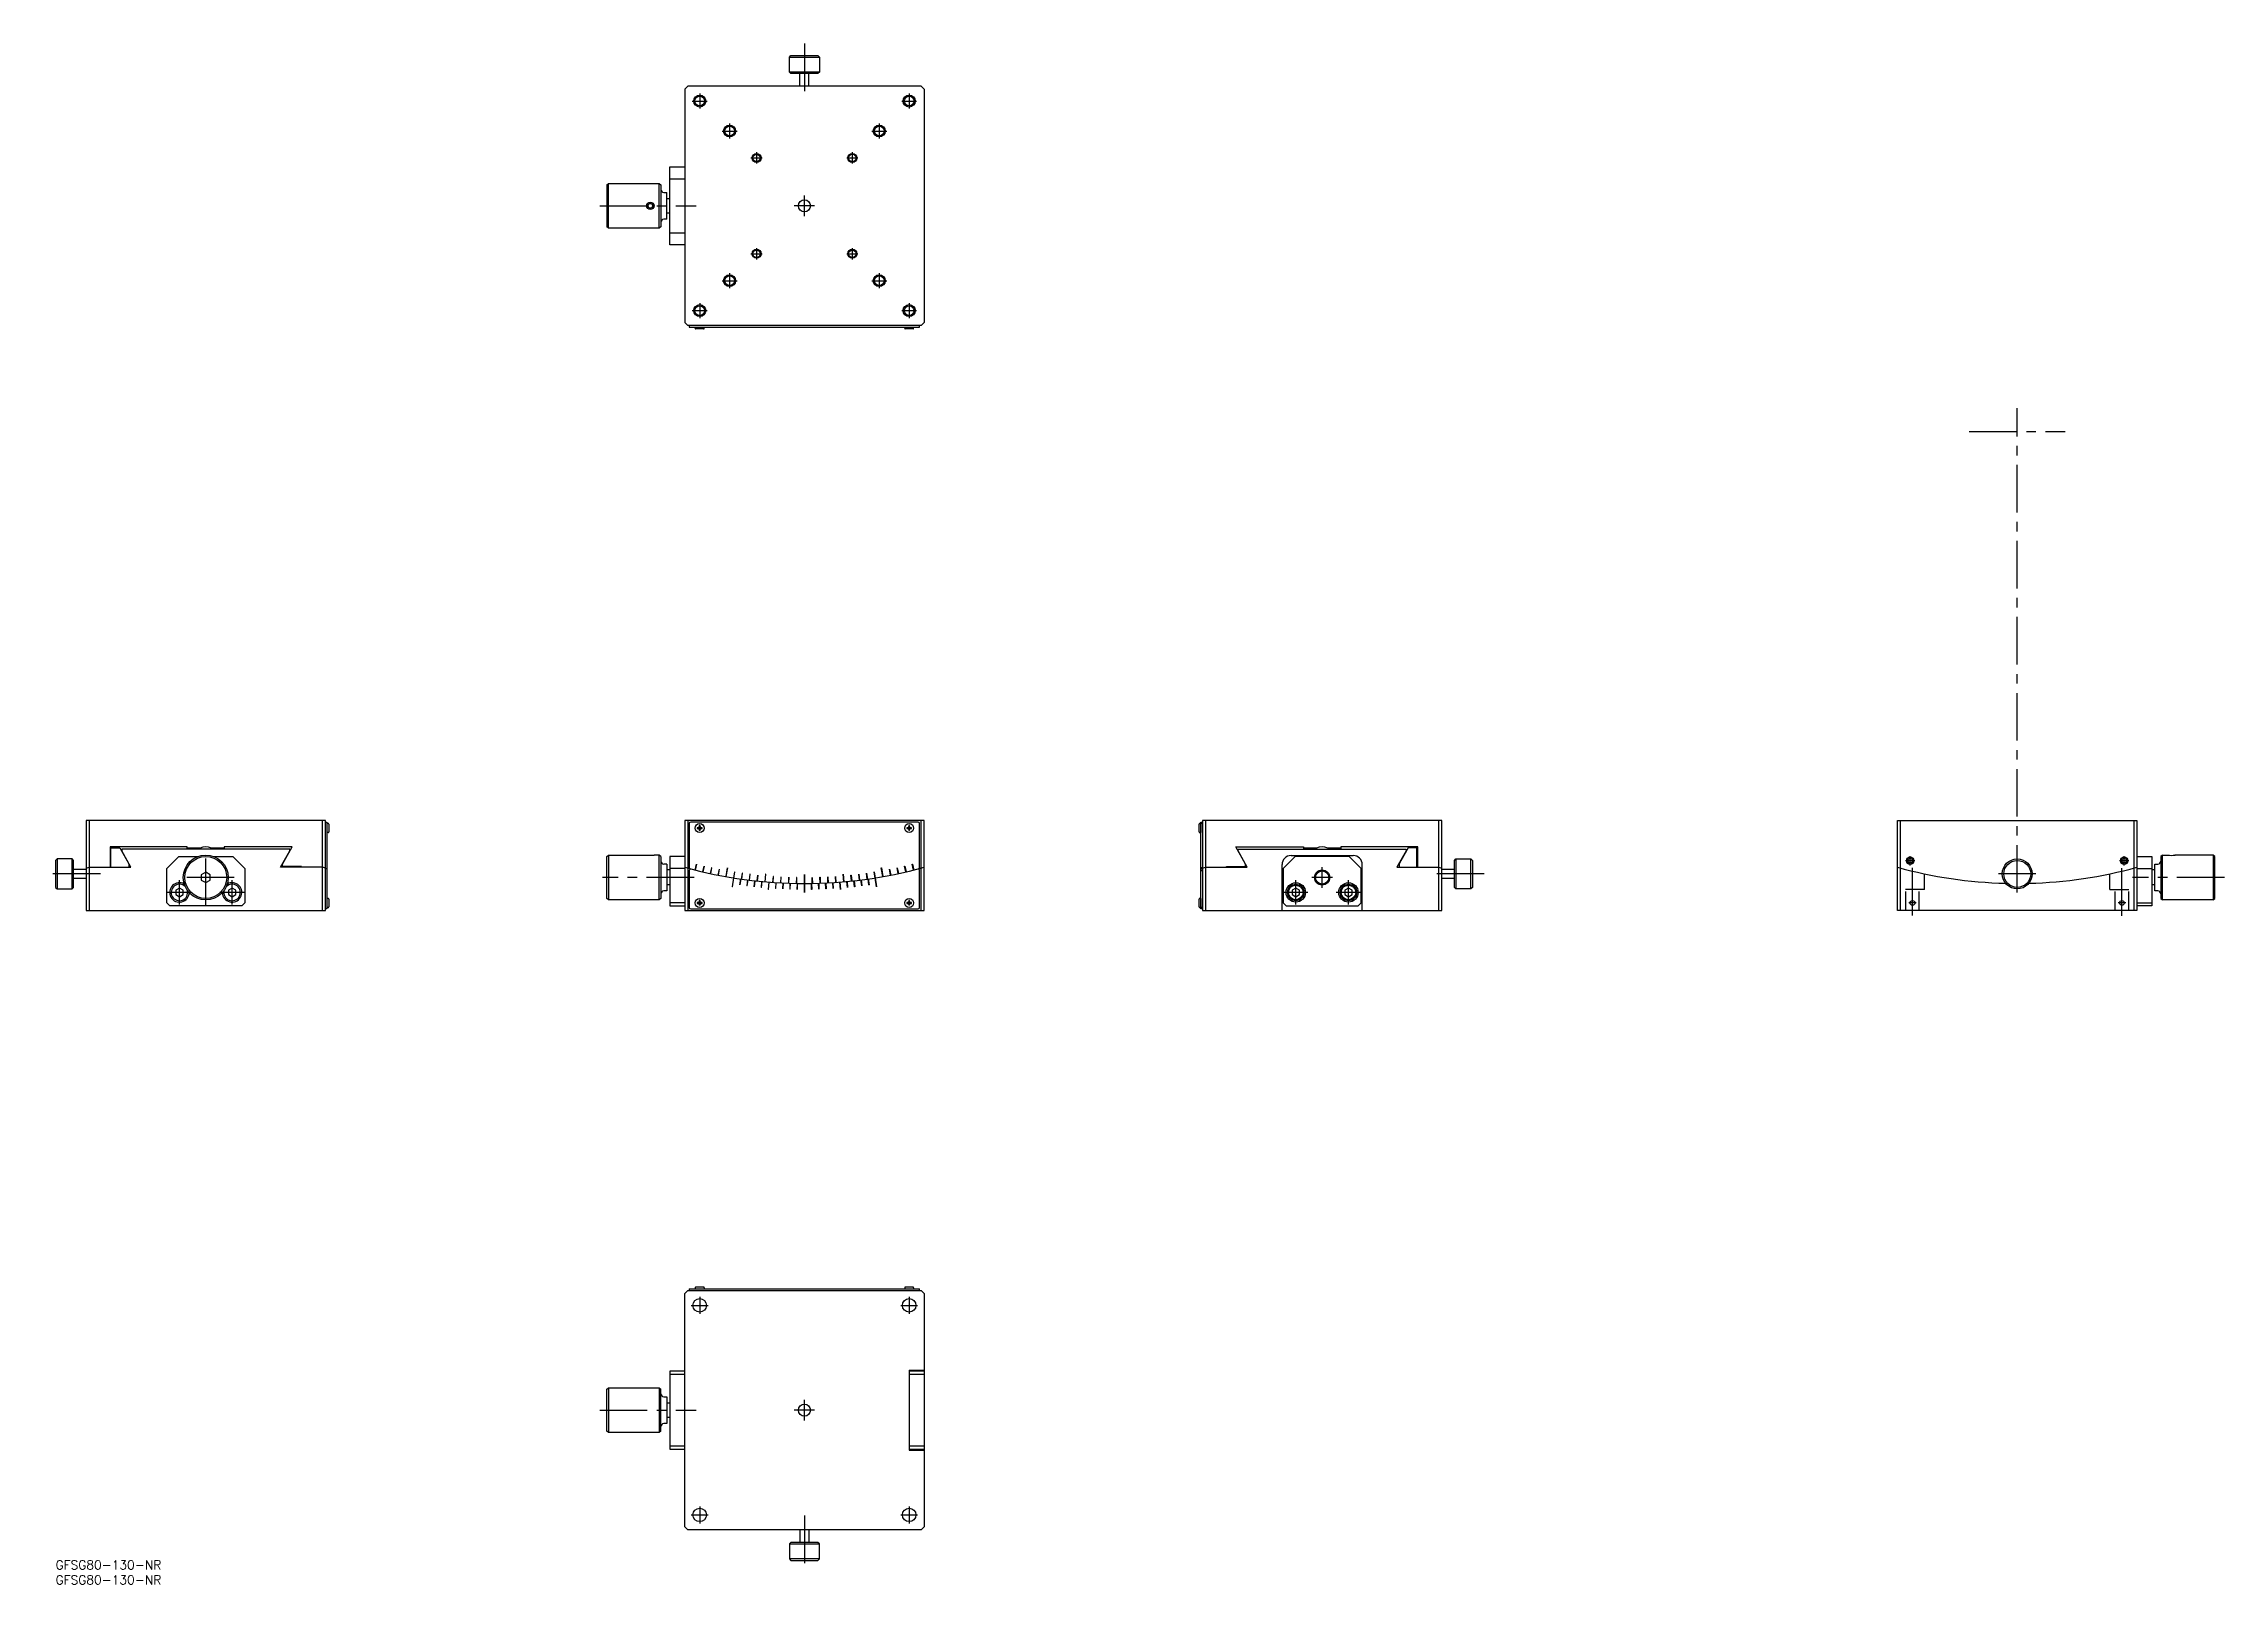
# Model space of a CAD drawing. Extents: x -4 to 725, y -8 to 507.
import ezdxf

# ---------------------------------------------------------------- set-up
doc = ezdxf.new("R2010")
doc.units = 0
doc.header["$LTSCALE"] = 0.5
doc.linetypes.add('CENTER', pattern=[50.8, 31.75, -6.35, 6.35, -6.35])
doc.linetypes.add('DASHED', pattern=[19.05, 12.7, -6.35])
for name, color, linetype in [('MSM_CENTER', 1, 'CENTER'), ('MSM_CONTINUOUS', 7, 'CONTINUOUS'), ('MSM_DASHED', 4, 'DASHED'), ('MSM_NARROW', 5, 'CONTINUOUS'), ('MSM_PART_NUMBER', 7, 'CONTINUOUS')]:
    doc.layers.add(name, color=color, linetype=linetype)
doc.styles.get("Standard").update_dxf_attribs({"font": 'txt.shx', "height": 3, "bigfont": 'bigfont.shx'})

# ---------------------------------------------------------------- blocks, each defined once
blk = doc.blocks.new('*U52')
at = {"layer": 'MSM_PART_NUMBER'}
blk.add_text('GFSG80-130-NR', height=3, dxfattribs=at).set_placement((0, -3))
blk = doc.blocks.new('*U53')
at = {"layer": 'MSM_PART_NUMBER'}
blk.add_text('GFSG80-130-NR', height=3, dxfattribs=at).set_placement((0, -8))

msp = doc.modelspace()

# ---------------------------------------------------------------- linework, layer by layer
at = {"layer": 'MSM_CENTER'}
for p, q in [((250.26, 506.73), (250.26, 487.75)), ((215.26, 490.04), (215.26, 485.04)), ((285.26, 490.04), (285.26, 485.04)), ((212.76, 487.54), (217.76, 487.54)), ((282.76, 487.54), (287.76, 487.54)), ((222.76, 477.54), (227.76, 477.54)), ((225.26, 480.04), (225.26, 475.04)), ((272.76, 477.54), (277.76, 477.54)), ((275.26, 480.04), (275.26, 475.04)), ((232.38, 468.54), (236.13, 468.54)), ((234.26, 470.42), (234.26, 466.67)), ((264.38, 468.54), (268.13, 468.54)), ((264.38, 468.54), (268.13, 468.54)), ((266.26, 470.42), (266.26, 466.67)), ((266.26, 470.42), (266.26, 466.67)), ((181.84, 452.54), (214.06, 452.54)), ((253.67, 452.54), (246.84, 452.54)), ((250.26, 449.13), (250.26, 455.96)), ((234.26, 438.42), (234.26, 434.67)), ((234.26, 438.42), (234.26, 434.67)), ((266.26, 438.42), (266.26, 434.67)), ((266.26, 438.42), (266.26, 434.67)), ((225.26, 430.04), (225.26, 425.04)), ((232.38, 436.54), (236.13, 436.54)), ((232.38, 436.54), (236.13, 436.54)), ((264.38, 436.54), (268.13, 436.54)), ((264.38, 436.54), (268.13, 436.54)), ((275.26, 430.04), (275.26, 425.04)), ((222.76, 427.54), (227.76, 427.54)), ((272.76, 427.54), (277.76, 427.54)), ((212.76, 417.54), (217.76, 417.54)), ((215.26, 420.04), (215.26, 415.04)), ((282.76, 417.54), (287.76, 417.54)), ((285.26, 420.04), (285.26, 415.04)), ((655.55, 223.11), (655.55, 384.98)), ((639.55, 377.16), (671.55, 377.16)), ((50.2, 218.67), (50.2, 237.65)), ((621.35, 233.75), (618.23, 233.75)), ((619.79, 232.19), (619.79, 235.31)), ((692.87, 233.75), (689.74, 233.75)), ((691.3, 232.19), (691.3, 235.31)), ((14.99, 229.36), (-3.99, 229.36)), ((59.69, 228.16), (40.71, 228.16)), ((41.4, 219.1), (41.4, 227.22)), ((59, 219.1), (59, 227.22)), ((213.39, 228.16), (182.78, 228.16)), ((414.47, 219.1), (414.47, 227.22)), ((426.68, 228.16), (419.86, 228.16)), ((423.27, 224.75), (423.27, 231.57)), ((432.07, 219.1), (432.07, 227.22)), ((477.46, 229.36), (458.48, 229.36)), ((620.55, 215.48), (620.55, 232.27)), ((661.8, 229.36), (649.3, 229.36)), ((690.55, 215.36), (690.55, 232.09)), ((724.79, 228.16), (694.07, 228.16)), ((45.46, 223.16), (37.34, 223.16)), ((63.06, 223.16), (54.94, 223.16)), ((418.53, 223.16), (410.41, 223.16)), ((436.13, 223.16), (428.01, 223.16)), ((621.8, 219.66), (619.3, 219.66)), ((691.8, 219.66), (689.3, 219.66)), ((215.26, 88.01), (215.26, 82.39)), ((285.26, 88.01), (285.26, 82.39)), ((212.44, 85.2), (218.07, 85.2)), ((282.44, 85.2), (288.07, 85.2)), ((250.26, 46.79), (250.26, 53.61)), ((181.84, 50.2), (214.06, 50.2)), ((253.67, 50.2), (246.84, 50.2)), ((212.44, 15.2), (218.07, 15.2)), ((215.26, 18.01), (215.26, 12.39)), ((250.26, 14.99), (250.26, -3.99)), ((282.44, 15.2), (288.07, 15.2)), ((285.26, 18.01), (285.26, 12.39))]:
    msp.add_line(p, q, dxfattribs=at)
at = {"layer": 'MSM_CONTINUOUS'}
for p, q in [((245.26, 502.24), (245.76, 502.74)), ((245.26, 497.24), (245.26, 502.24)), ((245.26, 502.24), (255.26, 502.24)), ((245.76, 496.74), (245.26, 497.24)), ((255.26, 497.24), (245.26, 497.24)), ((245.76, 502.74), (254.76, 502.74)), ((254.76, 496.74), (245.76, 496.74)), ((248.76, 492.54), (248.76, 496.74)), ((251.76, 492.54), (251.76, 496.74)), ((254.76, 502.74), (255.26, 502.24)), ((255.26, 497.24), (254.76, 496.74)), ((255.26, 502.24), (255.26, 497.24)), ((210.26, 491.54), (211.26, 492.54)), ((210.26, 491.54), (210.26, 413.54)), ((289.26, 492.54), (211.26, 492.54)), ((289.26, 492.54), (290.26, 491.54)), ((290.26, 491.54), (290.26, 413.54)), ((184.26, 459.54), (184.76, 460.04)), ((184.26, 459.54), (184.26, 445.54)), ((184.76, 460.04), (201.76, 460.04)), ((184.76, 445.04), (184.76, 460.04)), ((201.76, 460.04), (202.26, 459.54)), ((201.76, 445.04), (201.76, 460.04)), ((202.26, 459.54), (202.26, 445.54)), ((205.26, 439.54), (205.26, 465.54)), ((205.26, 465.54), (210.26, 465.54)), ((205.26, 461.54), (210.26, 461.54)), ((197.89, 452.54), (198.32, 453.29)), ((198.32, 451.79), (197.89, 452.54)), ((198.32, 453.29), (199.19, 453.29)), ((199.19, 453.29), (199.62, 452.54)), ((199.62, 452.54), (199.19, 451.79)), ((203.26, 457.04), (204.26, 457.04)), ((204.26, 448.04), (204.26, 457.04)), ((204.26, 455.04), (205.26, 455.04)), ((184.76, 445.04), (184.26, 445.54)), ((201.76, 445.04), (184.76, 445.04)), ((199.19, 451.79), (198.32, 451.79)), ((202.26, 445.54), (201.76, 445.04)), ((204.26, 448.04), (203.26, 448.04)), ((205.26, 450.04), (204.26, 450.04)), ((205.26, 443.54), (210.26, 443.54)), ((210.26, 439.54), (205.26, 439.54)), ((211.26, 412.54), (210.26, 413.54)), ((289.26, 412.54), (211.26, 412.54)), ((211.76, 412.54), (211.76, 412.04)), ((211.76, 412.04), (288.76, 412.04)), ((213.76, 411.64), (213.76, 412.03)), ((216.56, 411.44), (213.96, 411.44)), ((216.76, 411.64), (216.76, 412.03)), ((283.76, 411.64), (283.76, 412.03)), ((286.56, 411.44), (283.96, 411.44)), ((286.76, 411.64), (286.76, 412.03)), ((288.76, 412.04), (288.76, 412.54)), ((290.26, 413.54), (289.26, 412.54)), ((90.2, 247.16), (10.2, 247.16)), ((10.2, 247.16), (10.2, 217.16)), ((11.2, 247.16), (11.2, 217.16)), ((89.2, 217.16), (89.2, 247.16)), ((90.2, 217.16), (90.2, 247.16)), ((90.2, 246.66), (90.7, 246.66)), ((90.7, 246.66), (90.7, 217.66)), ((91.1, 246.16), (90.71, 246.16)), ((91.1, 243.16), (90.71, 243.16)), ((91.3, 245.96), (91.3, 243.36)), ((290.26, 247.16), (210.26, 247.16)), ((210.26, 247.16), (210.26, 217.16)), ((211.26, 247.16), (211.26, 217.16)), ((211.76, 246.16), (211.76, 231.54)), ((288.26, 246.66), (212.26, 246.66)), ((214.78, 244.8), (214.45, 244.8)), ((214.45, 244.8), (214.45, 244.52)), ((214.45, 244.52), (214.78, 244.52)), ((215.11, 245.47), (215.11, 245.14)), ((215.4, 245.47), (215.11, 245.47)), ((215.11, 244.18), (215.11, 243.86)), ((215.4, 243.86), (215.11, 243.86)), ((215.4, 245.14), (215.4, 245.47)), ((215.4, 243.86), (215.4, 244.18)), ((216.06, 244.8), (215.73, 244.8)), ((215.73, 244.52), (216.06, 244.52)), ((216.06, 244.52), (216.06, 244.8)), ((284.78, 244.8), (284.45, 244.8)), ((284.45, 244.8), (284.45, 244.52)), ((284.45, 244.52), (284.78, 244.52)), ((285.11, 245.47), (285.11, 245.14)), ((285.4, 245.47), (285.11, 245.47)), ((285.11, 244.18), (285.11, 243.86)), ((285.4, 243.86), (285.11, 243.86)), ((285.4, 245.14), (285.4, 245.47)), ((285.4, 243.86), (285.4, 244.18)), ((286.06, 244.8), (285.73, 244.8)), ((285.73, 244.52), (286.06, 244.52)), ((286.06, 244.52), (286.06, 244.8)), ((288.76, 231.54), (288.76, 246.16)), ((289.26, 217.16), (289.26, 247.16)), ((290.26, 217.16), (290.26, 247.16)), ((382.17, 243.36), (382.17, 245.96)), ((382.37, 246.16), (382.76, 246.16)), ((382.76, 243.16), (382.37, 243.16)), ((382.76, 246.16), (382.76, 243.16)), ((382.77, 217.66), (382.77, 246.66)), ((382.77, 246.66), (383.27, 246.66)), ((383.27, 246.16), (382.77, 246.16)), ((463.27, 247.16), (383.27, 247.16)), ((383.27, 247.16), (383.27, 217.16)), ((384.27, 247.16), (384.27, 217.16)), ((462.27, 217.16), (462.27, 247.16)), ((463.27, 217.16), (463.27, 247.16)), ((615.55, 217.16), (615.55, 247.16)), ((615.55, 247.16), (695.55, 247.16)), ((616.55, 217.16), (616.55, 247.16)), ((694.55, 247.16), (694.55, 217.16)), ((695.55, 247.16), (695.55, 217.16)), ((0.5, 234.36), (0, 233.86)), ((0, 233.86), (0, 224.86)), ((5.5, 234.36), (0.5, 234.36)), ((0.5, 234.36), (0.5, 224.36)), ((6, 233.86), (5.5, 234.36)), ((5.5, 224.36), (5.5, 234.36)), ((6, 224.86), (6, 233.86)), ((44, 238.41), (18.2, 238.41)), ((18.2, 238.41), (18.2, 231.56)), ((18.2, 235.25), (18.5, 235.25)), ((18.5, 231.56), (18.5, 238.06)), ((18.5, 238.06), (21.5, 238.06)), ((21.5, 238.06), (24.5, 232.67)), ((78.25, 237.58), (22.15, 237.58)), ((22.15, 237.58), (22.15, 236.89)), ((25.2, 231.56), (22.15, 237.04)), ((37.2, 231.16), (41.2, 235.16)), ((41.2, 235.16), (47.51, 235.16)), ((44, 237.58), (44, 238.41)), ((48.32, 238), (44, 238)), ((48.32, 237.58), (48.32, 238)), ((56.4, 238), (52.08, 238)), ((52.08, 238), (52.08, 237.58)), ((52.89, 235.16), (59.2, 235.16)), ((79.05, 238.41), (56.4, 238.41)), ((56.4, 238.41), (56.4, 237.58)), ((59.2, 235.16), (63.2, 231.16)), ((75.2, 231.56), (78.25, 237.04)), ((75.85, 232.65), (79.05, 238.41)), ((78.25, 237.04), (78.25, 237.58)), ((184.26, 235.16), (184.76, 235.66)), ((184.26, 221.16), (184.26, 235.16)), ((184.76, 235.66), (197.52, 235.66)), ((184.76, 235.66), (184.76, 220.66)), ((201.76, 235.66), (200.01, 235.66)), ((201.76, 220.66), (201.76, 235.66)), ((202.26, 235.16), (201.76, 235.66)), ((202.26, 235.16), (202.26, 221.16)), ((210.26, 235.16), (205.26, 235.16)), ((205.26, 235.16), (205.26, 218.66)), ((397.62, 232.65), (394.42, 238.41)), ((394.42, 238.41), (417.07, 238.41)), ((395.22, 236.97), (395.22, 237.58)), ((395.22, 237.58), (451.32, 237.58)), ((398.27, 231.56), (395.22, 237.04)), ((414.27, 235.16), (410.27, 231.16)), ((412.87, 235.46), (433.67, 235.46)), ((432.27, 235.16), (414.27, 235.16)), ((417.07, 238.41), (417.07, 237.58)), ((421.39, 238), (417.07, 238)), ((421.39, 237.58), (421.39, 238)), ((429.47, 238), (425.14, 238)), ((425.14, 238), (425.14, 237.58)), ((455.27, 238.41), (429.47, 238.41)), ((429.47, 238.41), (429.47, 237.58)), ((436.27, 231.16), (432.27, 235.16)), ((451.32, 237.04), (448.27, 231.56)), ((451.97, 238.06), (448.97, 232.67)), ((451.32, 237.58), (451.32, 236.89)), ((454.97, 238.06), (451.97, 238.06)), ((454.97, 231.56), (454.97, 238.06)), ((454.97, 234.45), (455.27, 234.97)), ((455.27, 231.56), (455.27, 238.41)), ((467.47, 233.86), (467.97, 234.36)), ((467.47, 224.86), (467.47, 233.86)), ((467.97, 234.36), (472.97, 234.36)), ((467.97, 234.36), (467.97, 224.36)), ((472.97, 224.36), (472.97, 234.36)), ((472.97, 234.36), (473.47, 233.86)), ((473.47, 233.86), (473.47, 224.86)), ((618.93, 233.75), (619.36, 234.5)), ((619.36, 233), (618.93, 233.75)), ((619.36, 234.5), (620.22, 234.5)), ((620.22, 234.5), (620.66, 233.75)), ((620.66, 233.75), (620.22, 233)), ((690.44, 233.75), (690.87, 234.5)), ((690.87, 233), (690.44, 233.75)), ((690.87, 234.5), (691.74, 234.5)), ((691.74, 234.5), (692.17, 233.75)), ((692.17, 233.75), (691.74, 233)), ((695.55, 235.16), (700.55, 235.16)), ((700.55, 235.16), (700.55, 218.66)), ((704.05, 235.66), (703.55, 235.16)), ((703.55, 235.16), (703.55, 221.16)), ((704.05, 220.66), (704.05, 235.66)), ((704.05, 235.66), (705.8, 235.66)), ((721.05, 235.66), (708.28, 235.66)), ((721.55, 235.16), (721.05, 235.66)), ((721.05, 235.66), (721.05, 220.66)), ((721.55, 221.16), (721.55, 235.16)), ((10.2, 230.86), (6, 230.86)), ((10.2, 227.86), (6, 227.86)), ((10.2, 231.28), (11.2, 231.56)), ((11.2, 231.56), (25.2, 231.56)), ((18.5, 232.25), (18.2, 232.25)), ((24.5, 232.67), (24.5, 231.56)), ((37.2, 219.66), (37.2, 231.16)), ((50.2, 229.89), (48.7, 229.03)), ((48.7, 229.03), (48.7, 227.3)), ((48.7, 227.3), (50.2, 226.43)), ((51.7, 229.03), (50.2, 229.89)), ((50.2, 226.43), (51.7, 227.3)), ((51.7, 227.3), (51.7, 229.03)), ((63.2, 231.16), (63.2, 219.66)), ((89.2, 231.56), (75.2, 231.56)), ((75.85, 231.56), (75.85, 232.65)), ((82.2, 231.87), (75.85, 231.87)), ((82.2, 231.56), (82.2, 231.87)), ((90.2, 231.28), (89.2, 231.56)), ((90.7, 231), (90.2, 231)), ((204.26, 232.66), (203.26, 232.66)), ((204.26, 232.66), (204.26, 223.66)), ((205.26, 230.66), (204.26, 230.66)), ((210.26, 231.16), (205.26, 231.16)), ((211.76, 230.51), (211.76, 218.16)), ((288.76, 218.16), (288.76, 230.51)), ((382.77, 231.54), (383.27, 231.54)), ((382.77, 231.05), (383.27, 231.05)), ((382.77, 231), (383.27, 231)), ((382.77, 230.5), (383.27, 230.5)), ((383.27, 231.28), (384.27, 231.56)), ((384.27, 231.56), (398.27, 231.56)), ((391.27, 231.56), (391.27, 231.87)), ((391.27, 231.87), (397.62, 231.87)), ((397.62, 231.56), (397.62, 232.65)), ((409.87, 217.16), (409.87, 232.46)), ((410.27, 231.16), (410.27, 219.66)), ((436.27, 219.66), (436.27, 231.16)), ((436.67, 217.16), (436.67, 232.46)), ((448.27, 231.56), (462.27, 231.56)), ((448.97, 232.67), (448.97, 231.56)), ((455.27, 232.53), (454.97, 233.05)), ((454.97, 232.76), (455.14, 232.76)), ((454.97, 232.25), (455.27, 232.25)), ((462.27, 231.56), (463.27, 231.28)), ((467.47, 230.86), (463.27, 230.86)), ((467.47, 227.86), (463.27, 227.86)), ((620.22, 233), (619.36, 233)), ((691.74, 233), (690.87, 233)), ((695.55, 231.16), (700.55, 231.16)), ((701.55, 230.66), (700.55, 230.66)), ((701.55, 223.66), (701.55, 232.66)), ((701.55, 232.66), (702.55, 232.66)), ((0, 224.86), (0.5, 224.36)), ((0.5, 224.36), (5.5, 224.36)), ((5.5, 224.36), (6, 224.86)), ((38.2, 218.66), (37.2, 219.66)), ((62.2, 218.66), (38.2, 218.66)), ((41.4, 224.6), (40.15, 223.88)), ((40.15, 223.88), (40.15, 222.44)), ((40.15, 222.44), (41.4, 221.72)), ((42.65, 223.88), (41.4, 224.6)), ((41.4, 221.72), (42.65, 222.44)), ((42.65, 222.44), (42.65, 223.88)), ((59, 224.6), (57.75, 223.88)), ((57.75, 223.88), (57.75, 222.44)), ((57.75, 222.44), (59, 221.72)), ((60.25, 223.88), (59, 224.6)), ((59, 221.72), (60.25, 222.44)), ((60.25, 222.44), (60.25, 223.88)), ((63.2, 219.66), (62.2, 218.66)), ((91.1, 221.16), (90.71, 221.16)), ((91.3, 220.96), (91.3, 218.36)), ((184.76, 220.66), (184.26, 221.16)), ((201.76, 220.66), (184.76, 220.66)), ((202.26, 221.16), (201.76, 220.66)), ((204.26, 223.66), (203.26, 223.66)), ((205.26, 225.66), (204.26, 225.66)), ((210.26, 219.66), (205.26, 219.66)), ((205.26, 218.66), (210.26, 218.66)), ((214.78, 219.8), (214.45, 219.8)), ((214.45, 219.8), (214.45, 219.52)), ((214.45, 219.52), (214.78, 219.52)), ((215.11, 220.47), (215.11, 220.14)), ((215.4, 220.47), (215.11, 220.47)), ((215.11, 219.18), (215.11, 218.86)), ((215.4, 218.86), (215.11, 218.86)), ((215.4, 220.14), (215.4, 220.47)), ((215.4, 218.86), (215.4, 219.18)), ((216.06, 219.8), (215.73, 219.8)), ((215.73, 219.52), (216.06, 219.52)), ((216.06, 219.52), (216.06, 219.8)), ((226.19, 225.05), (226.14, 225.06)), ((228.72, 225.68), (228.67, 225.69)), ((231.11, 225.36), (231.06, 225.37)), ((233.49, 225.08), (233.44, 225.09)), ((235.88, 224.84), (235.83, 224.84)), ((238.24, 224.13), (238.19, 224.14)), ((240.67, 224.46), (240.62, 224.46)), ((243.07, 224.33), (243.02, 224.33)), ((245.48, 224.24), (245.43, 224.24)), ((247.88, 224.18), (247.83, 224.18)), ((250.28, 223.16), (250.23, 223.16)), ((252.68, 224.18), (252.63, 224.18)), ((255.09, 224.24), (255.04, 224.24)), ((257.49, 224.33), (257.44, 224.33)), ((259.89, 224.46), (259.84, 224.46)), ((262.32, 224.14), (262.28, 224.13)), ((264.68, 224.84), (264.63, 224.84)), ((267.07, 225.09), (267.02, 225.08)), ((269.41, 225.36), (269.46, 225.37)), ((271.79, 225.68), (271.84, 225.69)), ((274.32, 225.05), (274.37, 225.06)), ((284.78, 219.8), (284.45, 219.8)), ((284.45, 219.8), (284.45, 219.52)), ((284.45, 219.52), (284.78, 219.52)), ((285.11, 220.47), (285.11, 220.14)), ((285.4, 220.47), (285.11, 220.47)), ((285.11, 219.18), (285.11, 218.86)), ((285.4, 218.86), (285.11, 218.86)), ((285.4, 220.14), (285.4, 220.47)), ((285.4, 218.86), (285.4, 219.18)), ((286.06, 219.8), (285.73, 219.8)), ((285.73, 219.52), (286.06, 219.52)), ((286.06, 219.52), (286.06, 219.8)), ((382.17, 218.36), (382.17, 220.96)), ((382.37, 221.16), (382.76, 221.16)), ((382.76, 221.16), (382.76, 218.16)), ((410.27, 219.66), (411.27, 218.66)), ((411.27, 218.66), (435.27, 218.66)), ((414.47, 224.6), (413.22, 223.88)), ((413.22, 223.88), (413.22, 222.44)), ((413.22, 222.44), (414.47, 221.72)), ((415.72, 223.88), (414.47, 224.6)), ((414.47, 221.72), (415.72, 222.44)), ((415.72, 222.44), (415.72, 223.88)), ((432.07, 224.6), (430.82, 223.88)), ((430.82, 223.88), (430.82, 222.44)), ((430.82, 222.44), (432.07, 221.72)), ((433.32, 223.88), (432.07, 224.6)), ((432.07, 221.72), (433.32, 222.44)), ((433.32, 222.44), (433.32, 223.88)), ((435.27, 218.66), (436.27, 219.66)), ((467.97, 224.36), (467.47, 224.86)), ((472.97, 224.36), (467.97, 224.36)), ((473.47, 224.86), (472.97, 224.36)), ((695.55, 219.66), (700.55, 219.66)), ((700.55, 218.66), (695.55, 218.66)), ((701.55, 225.66), (700.55, 225.66)), ((702.55, 223.66), (701.55, 223.66)), ((703.55, 221.16), (704.05, 220.66)), ((721.05, 220.66), (704.05, 220.66)), ((721.05, 220.66), (721.55, 221.16)), ((10.2, 217.16), (90.2, 217.16)), ((90.7, 217.66), (90.2, 217.66)), ((91.1, 218.16), (90.71, 218.16)), ((210.26, 217.16), (290.26, 217.16)), ((212.26, 217.66), (288.26, 217.66)), ((382.76, 218.16), (382.37, 218.16)), ((383.27, 218.16), (382.77, 218.16)), ((383.27, 217.66), (382.77, 217.66)), ((383.27, 217.16), (463.27, 217.16)), ((695.55, 217.16), (615.55, 217.16)), ((210.26, 89.2), (211.26, 90.2)), ((210.26, 11.2), (210.26, 89.2)), ((211.26, 90.2), (289.26, 90.2)), ((211.76, 90.7), (211.76, 90.2)), ((211.76, 90.7), (288.76, 90.7)), ((213.76, 91.1), (213.76, 90.71)), ((216.56, 91.3), (213.96, 91.3)), ((216.76, 91.1), (216.76, 90.71)), ((283.76, 91.1), (283.76, 90.71)), ((286.56, 91.3), (283.96, 91.3)), ((286.76, 91.1), (286.76, 90.71)), ((288.76, 90.2), (288.76, 90.7)), ((289.26, 90.2), (290.26, 89.2)), ((290.26, 89.2), (290.26, 11.2)), ((210.26, 63.2), (205.26, 63.2)), ((205.26, 63.2), (205.26, 37.2)), ((205.26, 62.2), (210.26, 62.2)), ((285.26, 63.6), (285.26, 36.8)), ((285.26, 63.6), (290.26, 63.6)), ((290.26, 63.2), (285.26, 63.2)), ((285.26, 62.2), (290.26, 62.2)), ((184.26, 57.2), (184.76, 57.7)), ((184.26, 43.2), (184.26, 57.2)), ((184.76, 57.7), (201.76, 57.7)), ((184.76, 57.7), (184.76, 42.7)), ((201.76, 57.7), (202.26, 57.2)), ((201.76, 57.7), (201.76, 42.7)), ((202.26, 43.2), (202.26, 57.2)), ((203.26, 54.7), (204.26, 54.7)), ((204.26, 54.7), (204.26, 45.7)), ((204.26, 52.7), (205.26, 52.7)), ((204.26, 45.7), (203.26, 45.7)), ((205.26, 47.7), (204.26, 47.7)), ((184.76, 42.7), (184.26, 43.2)), ((201.76, 42.7), (184.76, 42.7)), ((202.26, 43.2), (201.76, 42.7)), ((210.26, 38.2), (205.26, 38.2)), ((205.26, 37.2), (210.26, 37.2)), ((290.26, 38.2), (285.26, 38.2)), ((285.26, 37.2), (290.26, 37.2)), ((285.26, 36.8), (290.26, 36.8)), ((211.26, 10.2), (210.26, 11.2)), ((289.26, 10.2), (211.26, 10.2)), ((248.76, 10.2), (248.76, 6)), ((251.76, 10.2), (251.76, 6)), ((290.26, 11.2), (289.26, 10.2)), ((245.76, 6), (245.26, 5.5)), ((245.26, 5.5), (245.26, 0.5)), ((245.26, 5.5), (255.26, 5.5)), ((245.26, 0.5), (245.76, 0)), ((255.26, 0.5), (245.26, 0.5)), ((254.76, 6), (245.76, 6)), ((245.76, 0), (254.76, 0)), ((255.26, 5.5), (254.76, 6)), ((254.76, 0), (255.26, 0.5)), ((255.26, 0.5), (255.26, 5.5))]:
    msp.add_line(p, q, dxfattribs=at)
for centre, radius in [((215.26, 487.54), 1.62), ((285.26, 487.54), 1.62), ((225.26, 477.54), 1.62), ((275.26, 477.54), 1.62), ((234.26, 468.54), 1.23), ((266.26, 468.54), 1.23), ((198.76, 452.54), 1.25), ((198.76, 452.54), 1.2), ((250.26, 452.54), 2), ((234.26, 436.54), 1.23), ((266.26, 436.54), 1.23), ((225.26, 427.54), 1.62), ((275.26, 427.54), 1.62), ((215.26, 417.54), 1.62), ((285.26, 417.54), 1.62), ((215.26, 244.66), 1.5), ((215.26, 244.66), 0.162), ((285.26, 244.66), 1.5), ((285.26, 244.66), 0.162), ((50.2, 228.16), 7.5), ((50.2, 228.16), 7), ((619.79, 233.75), 1.25), ((619.79, 233.75), 1.2), ((655.55, 229.36), 5), ((655.55, 229.36), 4.5), ((691.3, 233.75), 1.25), ((691.3, 233.75), 1.2), ((414.47, 223.16), 3.25), ((423.27, 228.16), 2.5), ((423.27, 228.16), 2.2), ((432.07, 223.16), 3.25), ((215.26, 219.66), 1.5), ((215.26, 219.66), 0.162), ((285.26, 219.66), 1.5), ((285.26, 219.66), 0.162), ((414.47, 223.16), 2.75), ((414.47, 223.16), 2.45), ((432.07, 223.16), 2.75), ((432.07, 223.16), 2.45), ((620.55, 219.66), 0.8), ((690.55, 219.66), 0.8), ((215.26, 85.2), 2.25), ((285.26, 85.2), 2.25), ((250.26, 50.2), 2), ((215.26, 15.2), 2.25), ((285.26, 15.2), 2.25)]:
    msp.add_circle(centre, radius, dxfattribs=at)
for centre, radius, start, end in [((203.26, 458.04), 1, 180, 270), ((203.26, 447.04), 1, 90, 180), ((213.77, 412.03), 0.01, 90.2776, 179.99837), ((213.96, 411.64), 0.2, 179.99939, 270.00061), ((216.56, 411.64), 0.2, 269.99925, 0.00075), ((216.75, 412.03), 0.01, 359.99871, 89.7236), ((283.77, 412.03), 0.01, 90.2776, 179.99837), ((283.96, 411.64), 0.2, 179.99939, 270.00061), ((286.56, 411.64), 0.2, 269.99925, 0.00075), ((286.75, 412.03), 0.01, 359.99871, 89.7236), ((90.71, 246.15), 0.01, 89.99871, 179.7236), ((90.71, 243.17), 0.01, 180.2776, 269.99837), ((91.1, 245.96), 0.2, 359.99925, 90.00075), ((91.1, 243.36), 0.2, 269.99939, 0.00061), ((212.26, 246.16), 0.5, 90, 180), ((214.78, 245.14), 0.333, 270, 0), ((214.78, 244.18), 0.333, 0, 90), ((215.73, 245.14), 0.333, 180, 270), ((215.73, 244.18), 0.333, 90, 180), ((284.78, 245.14), 0.333, 270, 0), ((284.78, 244.18), 0.333, 0, 90), ((285.73, 245.14), 0.333, 180, 270), ((285.73, 244.18), 0.333, 90, 180), ((288.26, 246.16), 0.5, 0, 90), ((382.37, 245.96), 0.2, 89.99925, 180.00075), ((382.37, 243.36), 0.2, 179.99939, 270.00061), ((50.2, 233.97), 4.44, 65.0284, 114.9716), ((198.76, 243.01), 7.45, 260.40798, 279.59202), ((203.26, 233.66), 1, 180.00001, 270.00007), ((412.87, 232.46), 3, 90.00001, 180), ((423.27, 233.98), 4.44, 64.98211, 115.01789), ((433.67, 232.46), 3, 360, 89.99999), ((702.55, 233.66), 1, 270, 0), ((707.04, 242.96), 7.41, 260.34636, 279.65364), ((41.4, 223.16), 3.25, 59.98851, 359.22039), ((59, 223.16), 3.25, 180.77961, 120.01149), ((250.26, 377.16), 151, 254.63895, 285.36105), ((212.26, 231.54), 0.5, 180, 255.37499), ((212.26, 230.5), 0.5, 75.47366, 180), ((288.26, 230.5), 0.5, 0, 104.52634), ((288.26, 231.54), 0.5, 284.62501, 0), ((655.55, 377.16), 151, 254.63895, 268.52649), ((655.55, 377.16), 151, 271.47351, 285.36105), ((41.4, 223.16), 2.75, 44.67448, 14.53442), ((59, 223.16), 2.75, 165.46558, 135.32552), ((90.71, 221.15), 0.01, 89.99871, 179.7236), ((91.1, 220.96), 0.2, 359.99925, 90.00075), ((203.26, 222.66), 1, 89.99992, 179.99999), ((214.78, 220.14), 0.333, 270, 0), ((214.78, 219.18), 0.333, 0, 90), ((215.73, 220.14), 0.333, 180, 270), ((215.73, 219.18), 0.333, 90, 180), ((284.78, 220.14), 0.333, 270, 0), ((284.78, 219.18), 0.333, 0, 90), ((285.73, 220.14), 0.333, 180, 270), ((285.73, 219.18), 0.333, 90, 180), ((382.37, 220.96), 0.2, 89.99993, 179.99996), ((702.55, 222.66), 1, 0, 90), ((90.71, 218.17), 0.01, 180.2776, 269.99837), ((91.1, 218.36), 0.2, 269.99939, 0.00061), ((212.26, 218.16), 0.5, 180, 270), ((288.26, 218.16), 0.5, 270, 0), ((382.37, 218.36), 0.2, 179.99999, 270.00018), ((213.96, 91.1), 0.2, 89.99939, 180.00061), ((213.77, 90.71), 0.01, 180.00163, 269.7224), ((216.56, 91.1), 0.2, 359.99925, 90.00075), ((216.75, 90.71), 0.01, 270.2764, 0.00129), ((283.96, 91.1), 0.2, 89.99939, 180.00061), ((283.77, 90.71), 0.01, 180.00163, 269.7224), ((286.56, 91.1), 0.2, 359.99925, 90.00075), ((286.75, 90.71), 0.01, 270.2764, 0.00129), ((203.26, 55.7), 1, 180, 270), ((203.26, 44.7), 1, 90, 180)]:
    msp.add_arc(centre, radius, start, end, dxfattribs=at)
at = {"layer": 'MSM_DASHED'}
for p, q in [((624.55, 224.16), (624.55, 229.38)), ((686.55, 224.16), (686.55, 229.38)), ((624.55, 224.16), (616.55, 224.16)), ((618.3, 217.16), (618.3, 224.16)), ((622.8, 217.16), (622.8, 224.16)), ((686.55, 224.16), (694.55, 224.16)), ((688.3, 217.16), (688.3, 224.16)), ((692.8, 217.16), (692.8, 224.16))]:
    msp.add_line(p, q, dxfattribs=at)
at = {"layer": 'MSM_NARROW'}
for centre, radius in [((215.26, 487.54), 2), ((285.26, 487.54), 2), ((225.26, 477.54), 2), ((275.26, 477.54), 2), ((234.26, 468.54), 1.5), ((266.26, 468.54), 1.5), ((234.26, 436.54), 1.5), ((266.26, 436.54), 1.5), ((225.26, 427.54), 2), ((275.26, 427.54), 2), ((215.26, 417.54), 2), ((285.26, 417.54), 2)]:
    msp.add_circle(centre, radius, dxfattribs=at)
at = {"layer": 'MSM_PART_NUMBER'}
for p, q in [((214.19, 232.59), (213.7, 230.65)), ((213.75, 230.64), (214.23, 232.58)), ((214.23, 232.58), (214.19, 232.59)), ((216.71, 231.99), (216.26, 230.04)), ((216.31, 230.03), (216.76, 231.97)), ((216.76, 231.97), (216.71, 231.99)), ((219.25, 231.42), (218.84, 229.47)), ((218.89, 229.46), (219.3, 231.41)), ((219.3, 231.41), (219.25, 231.42)), ((221.8, 230.9), (221.42, 228.94)), ((221.47, 228.93), (221.85, 230.89)), ((224.53, 231.41), (224.01, 228.46)), ((224.06, 228.45), (224.58, 231.41)), ((224.58, 231.41), (224.53, 231.41)), ((226.61, 228.02), (226.14, 225.06)), ((226.19, 225.05), (226.66, 228.02)), ((226.92, 230), (226.61, 228.02)), ((226.66, 228.02), (226.97, 229.99)), ((226.97, 229.99), (226.92, 230)), ((228.96, 227.67), (228.67, 225.69)), ((228.72, 225.68), (229.01, 227.66)), ((229.49, 229.62), (229.22, 227.63)), ((229.27, 227.63), (229.54, 229.61)), ((229.54, 229.61), (229.49, 229.62)), ((231.31, 227.36), (231.06, 225.37)), ((231.11, 225.36), (231.36, 227.35)), ((232.07, 229.28), (231.83, 227.29)), ((231.88, 227.28), (232.12, 229.27)), ((232.12, 229.27), (232.07, 229.28)), ((233.66, 227.08), (233.44, 225.09)), ((233.49, 225.08), (233.71, 227.07)), ((234.66, 228.98), (234.45, 226.99)), ((234.5, 226.99), (234.71, 228.98)), ((234.71, 228.98), (234.66, 228.98)), ((236.02, 226.83), (235.83, 224.84)), ((235.88, 224.84), (236.07, 226.83)), ((237.29, 229.23), (237.07, 226.74)), ((237.12, 226.73), (237.34, 229.22)), ((237.34, 229.22), (237.29, 229.23)), ((238.38, 226.63), (238.19, 224.14)), ((238.24, 224.13), (238.43, 226.63)), ((239.84, 228.53), (239.7, 226.53)), ((239.75, 226.53), (239.89, 228.52)), ((239.89, 228.52), (239.84, 228.53)), ((240.75, 226.46), (240.62, 224.46)), ((240.67, 224.46), (240.8, 226.46)), ((242.38, 226.37), (242.48, 228.36)), ((243.12, 226.33), (243.02, 224.33)), ((243.07, 224.33), (243.17, 226.33)), ((245.03, 228.25), (244.96, 226.25)), ((245.01, 226.25), (245.08, 228.25)), ((245.08, 228.25), (245.03, 228.25)), ((245.49, 226.24), (245.43, 224.24)), ((245.48, 224.24), (245.54, 226.24)), ((247.63, 228.18), (247.6, 226.18)), ((247.68, 228.18), (247.63, 228.18)), ((247.65, 226.18), (247.68, 228.18)), ((247.86, 226.18), (247.83, 224.18)), ((247.88, 224.18), (247.91, 226.18)), ((250.23, 226.16), (250.23, 229.16)), ((250.23, 229.16), (250.28, 229.16)), ((250.23, 223.16), (250.23, 226.16)), ((250.28, 229.16), (250.28, 226.16)), ((250.28, 226.16), (250.28, 223.16)), ((252.63, 224.18), (252.6, 226.18)), ((252.65, 226.18), (252.68, 224.18)), ((252.87, 226.18), (252.83, 228.18)), ((252.83, 228.18), (252.88, 228.18)), ((252.88, 228.18), (252.92, 226.18)), ((255.04, 224.24), (254.97, 226.24)), ((255.02, 226.24), (255.09, 224.24)), ((255.5, 226.25), (255.43, 228.25)), ((255.43, 228.25), (255.48, 228.25)), ((255.48, 228.25), (255.55, 226.25)), ((257.44, 224.33), (257.34, 226.33)), ((257.39, 226.33), (257.49, 224.33)), ((258.03, 228.36), (258.08, 228.37)), ((258.13, 226.37), (258.03, 228.36)), ((258.08, 228.37), (258.18, 226.37)), ((259.84, 224.46), (259.71, 226.46)), ((259.76, 226.46), (259.89, 224.46)), ((260.63, 228.52), (260.68, 228.53)), ((260.76, 226.53), (260.63, 228.52)), ((260.68, 228.53), (260.81, 226.53)), ((262.28, 224.13), (262.08, 226.63)), ((262.13, 226.63), (262.32, 224.14)), ((263.17, 229.22), (263.22, 229.23)), ((263.39, 226.73), (263.17, 229.22)), ((263.22, 229.23), (263.44, 226.74)), ((264.63, 224.84), (264.44, 226.83)), ((264.49, 226.83), (264.68, 224.84)), ((266.02, 226.99), (265.81, 228.98)), ((265.81, 228.98), (265.86, 228.98)), ((265.86, 228.98), (266.07, 226.99)), ((267.02, 225.08), (266.8, 227.07)), ((266.85, 227.08), (267.07, 225.09)), ((268.39, 229.27), (268.44, 229.28)), ((268.63, 227.28), (268.39, 229.27)), ((268.44, 229.28), (268.68, 227.29)), ((269.41, 225.36), (269.16, 227.35)), ((269.21, 227.36), (269.46, 225.37)), ((270.97, 229.61), (271.02, 229.62)), ((271.25, 227.63), (270.97, 229.61)), ((271.02, 229.62), (271.3, 227.63)), ((271.79, 225.68), (271.51, 227.66)), ((271.56, 227.67), (271.84, 225.69)), ((273.54, 229.99), (273.59, 230)), ((273.85, 228.02), (273.54, 229.99)), ((273.59, 230), (273.9, 228.02)), ((274.32, 225.05), (273.85, 228.02)), ((273.9, 228.02), (274.37, 225.06)), ((276.45, 228.45), (275.93, 231.41)), ((275.93, 231.41), (275.98, 231.41)), ((275.98, 231.41), (276.5, 228.46)), ((278.66, 230.89), (278.71, 230.9)), ((279.04, 228.93), (278.66, 230.89)), ((278.71, 230.9), (279.09, 228.94)), ((281.21, 231.41), (281.26, 231.42)), ((281.63, 229.46), (281.21, 231.41)), ((281.26, 231.42), (281.68, 229.47)), ((283.75, 231.97), (283.8, 231.99)), ((284.2, 230.03), (283.75, 231.97)), ((283.8, 231.99), (284.25, 230.04)), ((286.28, 232.58), (286.33, 232.59)), ((286.76, 230.64), (286.28, 232.58)), ((286.33, 232.59), (286.81, 230.65))]:
    msp.add_line(p, q, dxfattribs=at)

# ---------------------------------------------------------------- block references
at = {"layer": 'MSM_CONTINUOUS'}
for name in ['*U52', '*U53']:
    msp.add_blockref(name, (0, 0), dxfattribs=at)

doc.saveas('drawing.dxf')
